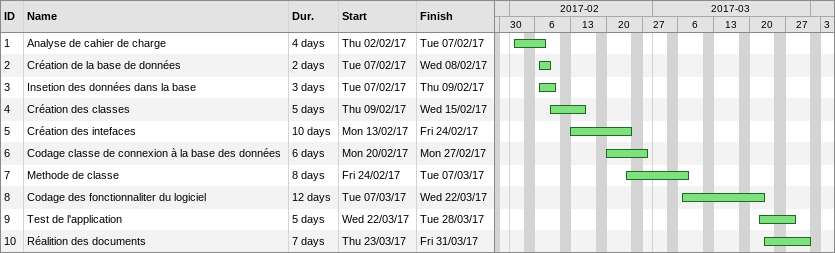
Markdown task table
| ID | Task | Duration | Start | Finish |
|---|---|---|---|---|
| 1 | Analyse de cahier de charge | 4d | 2017-02-02 | 2017-02-07 |
| 2 | Création de la base de données | 2d | 2017-02-07 | 2017-02-08 |
| 3 | Insetion des données dans la base | 3d | 2017-02-07 | 2017-02-09 |
| 4 | Création des classes | 5d | 2017-02-09 | 2017-02-15 |
| 5 | Création des intefaces | 10d | 2017-02-13 | 2017-02-24 |
| 6 | Codage classe de connexion à la base des données | 6d | 2017-02-20 | 2017-02-27 |
| 7 | Methode de classe | 8d | 2017-02-24 | 2017-03-07 |
| 8 | Codage des fonctionnaliter du logiciel | 12d | 2017-03-07 | 2017-03-22 |
| 9 | Test de l'application | 5d | 2017-03-22 | 2017-03-28 |
| 10 | Réalition des documents | 7d | 2017-03-23 | 2017-03-31 |
